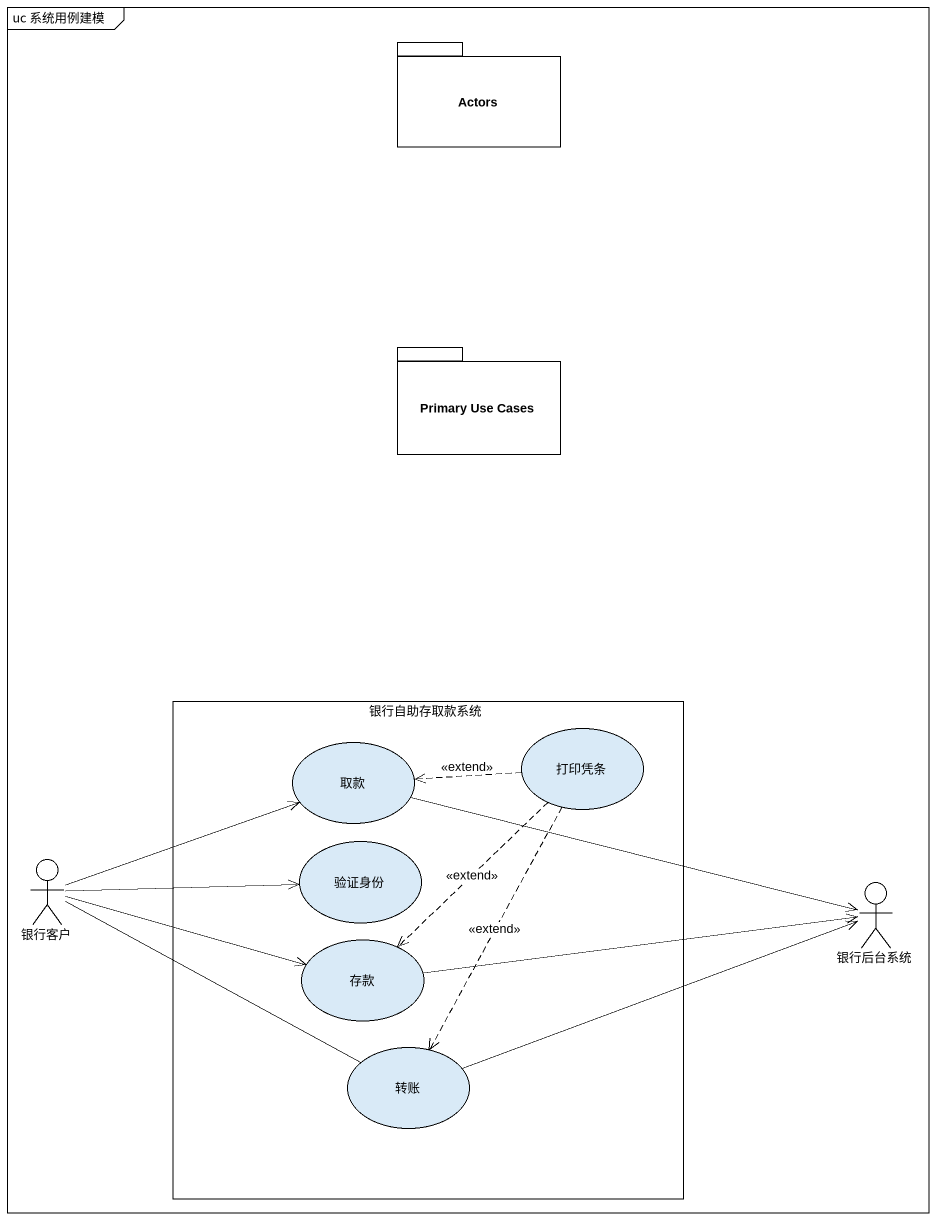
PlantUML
@startuml
mainframe uc 系统用例建模
package Actors {
}
package "Primary Use Cases" as Primary_Use_Cases {
}
rectangle 银行自助存取款系统 {
  usecase 取款
  usecase 打印凭条
  usecase 验证身份
  usecase 存款
  usecase 转账
}
actor 银行客户
actor 银行后台系统
取款 -right-> 银行后台系统
打印凭条 .left.> 取款 : <<extend>>
打印凭条 ..> 存款 : <<extend>>
打印凭条 ..> 转账 : <<extend>>
银行客户 -right-> 取款
银行客户 -right-> 验证身份
银行客户 -right-> 存款
银行客户 -right- 转账
存款 -right-> 银行后台系统
转账 -right-> 银行后台系统
@enduml
